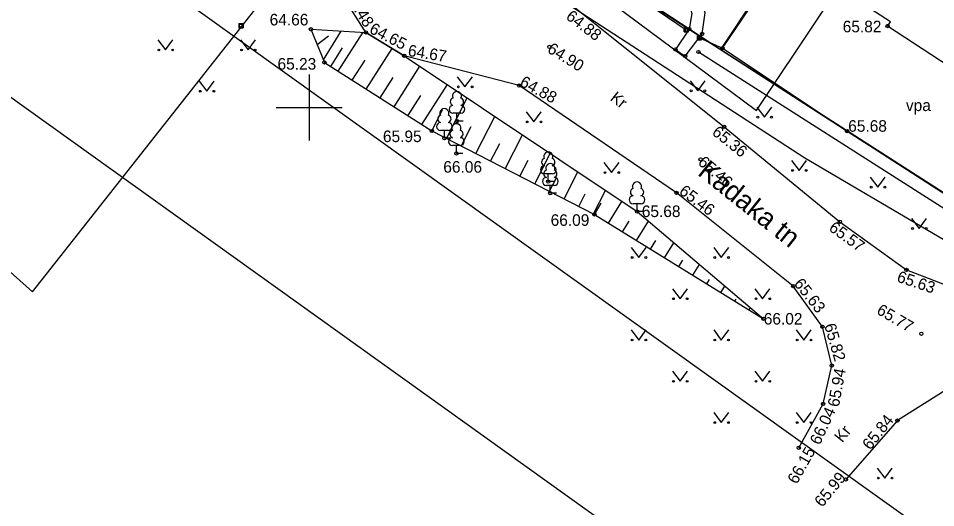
# Model space of a CAD drawing. Extents: x 640152 to 644427, y 6454078 to 6458531.
# Drawn here: x 640932.4 to 640987.9, y 6455175.8 to 6455205.4 of the extents above; entities that cross this region are included whole.
import ezdxf

# ---------------------------------------------------------------- set-up
doc = ezdxf.new("R2010")
doc.units = 0
for name, color, linetype in [('AED', 7, 'Continuous'), ('HALJASTUS', 7, 'Continuous'), ('HOONE', 7, 'Continuous'), ('KORGUS', 7, 'Continuous'), ('MOOTMPUNKT', 7, 'Continuous'), ('MOOTPIIR', 7, 'Continuous'), ('PIIR', 7, 'Continuous'), ('PUU', 7, 'Continuous'), ('RELJEEF', 7, 'Continuous'), ('SITRASS', 7, 'Continuous'), ('TEE', 7, 'Continuous'), ('VORK', 7, 'Continuous'), ('VORMISTUS', 7, 'Continuous'), ('VTRASS', 7, 'Continuous')]:
    doc.layers.add(name, color=color, linetype=linetype)

msp = doc.modelspace()

# ---------------------------------------------------------------- linework, layer by layer
at = {"layer": 'AED'}
for p, q in [((640963.55, 6455210.988), (640972.832, 6455204.706)), ((640945.754, 6455205.074), (640945.754, 6455204.824)), ((640945.754, 6455205.074), (640946.004, 6455205.074)), ((640945.754, 6455204.824), (640946.004, 6455204.824)), ((640946.004, 6455205.074), (640946.004, 6455204.824)), ((640972.707, 6455204.831), (640972.957, 6455204.831)), ((640972.707, 6455204.581), (640972.707, 6455204.831)), ((640972.957, 6455204.581), (640972.957, 6455204.831)), ((640972.707, 6455204.581), (640972.957, 6455204.581)), ((640973.501, 6455204.342), (640973.751, 6455204.342)), ((640973.501, 6455204.092), (640973.501, 6455204.342)), ((640973.751, 6455204.092), (640973.751, 6455204.342)), ((640973.501, 6455204.092), (640973.751, 6455204.092))]:
    msp.add_line(p, q, dxfattribs=at)
for points in [[(640973.626, 6455204.217), (640975.024, 6455203.58), (640979.142, 6455209.684)], [(640975.024, 6455203.58), (640982.562, 6455198.572), (640988.86, 6455194.519), (640993.673, 6455191.428), (640999.459, 6455198.894)]]:
    msp.add_lwpolyline(points, dxfattribs=at)
at = {"layer": 'HALJASTUS'}
for p, q in [((640940.852, 6455204.086), (640941.315, 6455203.479)), ((640941.315, 6455203.479), (640941.761, 6455204.086)), ((640945.852, 6455204.086), (640946.315, 6455203.479)), ((640946.315, 6455203.479), (640946.761, 6455204.086)), ((640993.344, 6455190.739), (640973.567, 6455203.357)), ((640943.352, 6455201.586), (640943.815, 6455200.979)), ((640943.815, 6455200.979), (640944.261, 6455201.586)), ((640958.972, 6455201.855), (640959.435, 6455201.248)), ((640959.435, 6455201.248), (640959.881, 6455201.855)), ((640973.06, 6455201.611), (640973.524, 6455201.004)), ((640973.524, 6455201.004), (640973.969, 6455201.611)), ((640977.099, 6455200.019), (640977.563, 6455199.412)), ((640977.563, 6455199.412), (640978.008, 6455200.019)), ((640963.145, 6455199.732), (640963.609, 6455199.125)), ((640963.609, 6455199.125), (640964.054, 6455199.732)), ((640967.849, 6455196.663), (640968.312, 6455196.056)), ((640968.312, 6455196.056), (640968.758, 6455196.663)), ((640979.202, 6455196.796), (640979.665, 6455196.189)), ((640979.665, 6455196.189), (640980.111, 6455196.796)), ((640983.965, 6455195.779), (640984.428, 6455195.172)), ((640984.428, 6455195.172), (640984.874, 6455195.779)), ((640986.465, 6455193.279), (640986.928, 6455192.672)), ((640986.928, 6455192.672), (640987.374, 6455193.279)), ((640969.488, 6455191.526), (640969.951, 6455190.919)), ((640969.951, 6455190.919), (640970.397, 6455191.526)), ((640974.488, 6455191.526), (640974.951, 6455190.919)), ((640974.951, 6455190.919), (640975.397, 6455191.526)), ((640971.988, 6455189.026), (640972.451, 6455188.419)), ((640972.451, 6455188.419), (640972.897, 6455189.026)), ((640976.988, 6455189.026), (640977.451, 6455188.419)), ((640977.451, 6455188.419), (640977.897, 6455189.026)), ((640969.488, 6455186.526), (640969.951, 6455185.919)), ((640969.951, 6455185.919), (640970.397, 6455186.526)), ((640974.488, 6455186.526), (640974.951, 6455185.919)), ((640974.951, 6455185.919), (640975.397, 6455186.526)), ((640979.488, 6455186.526), (640979.951, 6455185.919)), ((640979.951, 6455185.919), (640980.397, 6455186.526)), ((640971.988, 6455184.026), (640972.451, 6455183.419)), ((640972.451, 6455183.419), (640972.897, 6455184.026)), ((640976.988, 6455184.026), (640977.451, 6455183.419)), ((640977.451, 6455183.419), (640977.897, 6455184.026)), ((640974.488, 6455181.526), (640974.951, 6455180.919)), ((640974.951, 6455180.919), (640975.397, 6455181.526)), ((640979.488, 6455181.526), (640979.951, 6455180.919)), ((640979.951, 6455180.919), (640980.397, 6455181.526)), ((640984.391, 6455178.167), (640984.855, 6455177.561)), ((640984.855, 6455177.561), (640985.3, 6455178.167))]:
    msp.add_line(p, q, dxfattribs=at)
for centre in [(640940.914, 6455203.479), (640941.743, 6455203.479), (640945.914, 6455203.479), (640946.743, 6455203.479), (640943.414, 6455200.979), (640944.243, 6455200.979), (640959.034, 6455201.248), (640959.863, 6455201.248), (640973.123, 6455201.004), (640973.952, 6455201.004), (640977.162, 6455199.412), (640977.991, 6455199.412), (640963.208, 6455199.125), (640964.036, 6455199.125), (640967.911, 6455196.056), (640968.74, 6455196.056), (640979.264, 6455196.189), (640980.093, 6455196.189), (640984.027, 6455195.172), (640984.856, 6455195.172), (640986.527, 6455192.672), (640987.356, 6455192.672), (640969.55, 6455190.919), (640970.379, 6455190.919), (640974.55, 6455190.919), (640975.379, 6455190.919), (640972.05, 6455188.419), (640972.879, 6455188.419), (640977.05, 6455188.419), (640977.879, 6455188.419), (640969.55, 6455185.919), (640970.379, 6455185.919), (640974.55, 6455185.919), (640975.379, 6455185.919), (640979.55, 6455185.919), (640980.379, 6455185.919), (640972.05, 6455183.419), (640972.879, 6455183.419), (640977.05, 6455183.419), (640977.879, 6455183.419), (640974.55, 6455180.919), (640975.379, 6455180.919), (640979.55, 6455180.919), (640980.379, 6455180.919), (640984.454, 6455177.561), (640985.283, 6455177.561)]:
    msp.add_circle(centre, 0.055, dxfattribs=at)
at = {"layer": 'HOONE'}
msp.add_lwpolyline([(640983.088, 6455206.555), (640985.411, 6455210.025), (640987.491, 6455208.66), (640989.467, 6455211.641), (640989.744, 6455211.459), (640991.643, 6455214.314), (640999.352, 6455209.256), (640995.503, 6455203.468), (640993.88, 6455204.533), (640991.37, 6455200.759), (640985.018, 6455204.928), (640985.185, 6455205.179)], close=True, dxfattribs=at)
at = {"layer": 'KORGUS'}
for centre in [(640950.108, 6455204.733), (640985.018, 6455204.928), (640953.44, 6455204.542), (640964.55, 6455203.666), (640955.764, 6455203.126), (640950.926, 6455202.727), (640962.721, 6455201.329), (640975.131, 6455198.821), (640957.427, 6455198.575), (640982.562, 6455198.572), (640958.919, 6455197.221), (640973.693, 6455196.853), (640972.243, 6455194.825), (640969.849, 6455193.699), (640967.268, 6455193.526), (640982.132, 6455193.078), (640986.152, 6455190.161), (640979.307, 6455189.189), (640977.501, 6455187.205), (640981.072, 6455186.722), (640987.058, 6455186.295), (640981.636, 6455184.375), (640981.107, 6455182.051), (640985.613, 6455181.046), (640979.641, 6455179.398), (640982.495, 6455177.475)]:
    msp.add_circle(centre, 0.1, dxfattribs=at)
at = {"layer": 'MOOTMPUNKT'}
for centre in [(640945.879, 6455204.949), (640972.832, 6455204.706), (640973.012, 6455204.741), (640973.626, 6455204.217), (640973.787, 6455204.455), (640975.024, 6455203.58), (640972.172, 6455203.515), (640972.772, 6455203.106), (640973.567, 6455203.357), (640958.948, 6455199.174), (640958.19, 6455198.131), (640964.477, 6455195.514), (640964.6, 6455194.809), (640987.058, 6455186.295)]:
    msp.add_circle(centre, 0.1, dxfattribs=at)
at = {"layer": 'MOOTPIIR'}
msp.add_lwpolyline([(641025.548, 6455233.127), (641037.11, 6455225.351), (640994.905, 6455168.913), (640943.285, 6455205.843), (640953.071, 6455217.591), (640993.673, 6455191.428)], close=True, dxfattribs=at)
at = {"layer": 'PIIR'}
for points in [[(640928.35, 6455219.94), (640902.76, 6455243.68), (640888.81, 6455228.48), (640920.37, 6455200.36), (640933.25, 6455188.83), (640949.42, 6455209.37), (640933.58, 6455225.78)], [(640956.48, 6455215.61), (640974.93, 6455203.5), (640990.4, 6455226.81), (640988.89, 6455228.02), (640971.96, 6455239.23)], [(640993.56, 6455191.54), (641010.55, 6455213.59), (640990.4, 6455226.81), (640974.93, 6455203.5)]]:
    msp.add_lwpolyline(points, close=True, dxfattribs=at)
at = {"layer": 'PUU'}
for p, q in [((640959.188, 6455199.649), (640958.708, 6455199.649)), ((640958.948, 6455199.174), (640958.948, 6455199.649)), ((640959.328, 6455199.174), (640958.948, 6455199.174)), ((640958.43, 6455198.606), (640957.95, 6455198.606)), ((640958.19, 6455198.131), (640958.19, 6455198.606)), ((640958.57, 6455198.131), (640958.19, 6455198.131)), ((640959.159, 6455197.696), (640958.679, 6455197.696)), ((640958.919, 6455197.221), (640958.919, 6455197.696)), ((640959.299, 6455197.221), (640958.919, 6455197.221)), ((640964.717, 6455195.989), (640964.237, 6455195.989)), ((640964.477, 6455195.514), (640964.477, 6455195.989)), ((640964.857, 6455195.514), (640964.477, 6455195.514)), ((640964.84, 6455195.284), (640964.36, 6455195.284)), ((640964.6, 6455194.809), (640964.6, 6455195.284)), ((640964.98, 6455194.809), (640964.6, 6455194.809)), ((640970.089, 6455194.174), (640969.609, 6455194.174)), ((640969.849, 6455193.699), (640969.849, 6455194.174)), ((640970.229, 6455193.699), (640969.849, 6455193.699))]:
    msp.add_line(p, q, dxfattribs=at)
for centre, radius, start, end in [((640958.948, 6455200.694), 0.277, 332.5799, 207.4201), ((640958.778, 6455200.347), 0.233, 109.0217, 253.1415), ((640959.118, 6455200.347), 0.233, 286.8508, 70.9859), ((640958.19, 6455199.651), 0.277, 332.5799, 207.4201), ((640958.71, 6455199.887), 0.238, 90.0016, 269.3953), ((640959.185, 6455199.887), 0.238, 270.6047, 89.9984), ((640958.02, 6455199.304), 0.233, 109.0217, 253.1415), ((640958.36, 6455199.304), 0.233, 286.8508, 70.9859), ((640957.953, 6455198.844), 0.238, 90.0016, 269.3953), ((640958.428, 6455198.844), 0.238, 270.6047, 89.9984), ((640958.919, 6455198.741), 0.277, 332.5799, 207.4201), ((640958.681, 6455197.933), 0.238, 90.0016, 269.3953), ((640958.749, 6455198.393), 0.233, 109.0217, 253.1415), ((640959.089, 6455198.393), 0.233, 286.8508, 70.9859), ((640959.156, 6455197.933), 0.238, 270.6047, 89.9984), ((640964.477, 6455197.034), 0.277, 332.5799, 207.4201), ((640964.24, 6455196.226), 0.238, 90.0016, 269.3953), ((640964.307, 6455196.687), 0.233, 109.0217, 253.1415), ((640964.6, 6455196.329), 0.277, 332.5799, 207.4201), ((640964.647, 6455196.687), 0.233, 286.8508, 70.9859), ((640964.715, 6455196.226), 0.238, 270.6047, 89.9984), ((640964.43, 6455195.981), 0.233, 109.0217, 253.1415), ((640964.77, 6455195.981), 0.233, 286.8508, 70.9859), ((640964.363, 6455195.521), 0.238, 90.0016, 269.3953), ((640964.838, 6455195.521), 0.238, 270.6047, 89.9984), ((640969.849, 6455195.219), 0.277, 332.5799, 207.4201), ((640969.679, 6455194.872), 0.233, 109.0217, 253.1415), ((640970.019, 6455194.872), 0.233, 286.8508, 70.9859), ((640969.611, 6455194.412), 0.238, 90.0016, 269.3953), ((640970.086, 6455194.412), 0.238, 270.6047, 89.9984)]:
    msp.add_arc(centre, radius, start, end, dxfattribs=at)
at = {"layer": 'RELJEEF'}
for p, q in [((640950.108, 6455204.733), (640950.108, 6455204.733)), ((640950.486, 6455203.807), (640951.182, 6455204.343)), ((640950.863, 6455202.881), (640951.934, 6455204.613)), ((640951.769, 6455202.189), (640953.278, 6455204.551)), ((640951.307, 6455202.481), (640952.02, 6455203.61)), ((640953.454, 6455201.112), (640955.028, 6455203.575)), ((640952.611, 6455201.651), (640953.392, 6455202.873)), ((640955.14, 6455200.036), (640956.71, 6455202.494)), ((640954.297, 6455200.574), (640955.088, 6455201.812)), ((640956.825, 6455198.959), (640958.372, 6455201.381)), ((640955.982, 6455199.497), (640956.762, 6455200.717)), ((640958.316, 6455198.118), (640959.577, 6455200.575)), ((640957.427, 6455198.575), (640958.083, 6455199.855)), ((640960.096, 6455197.205), (640961.25, 6455199.455)), ((640959.206, 6455197.662), (640959.81, 6455198.838)), ((640961.876, 6455196.293), (640962.923, 6455198.335)), ((640960.986, 6455196.749), (640961.536, 6455197.822)), ((640963.655, 6455195.38), (640964.596, 6455197.215)), ((640962.765, 6455195.836), (640963.263, 6455196.805)), ((640965.435, 6455194.467), (640966.27, 6455196.095)), ((640964.545, 6455194.923), (640964.989, 6455195.789)), ((640967.214, 6455193.554), (640967.943, 6455194.975)), ((640966.324, 6455194.01), (640966.715, 6455194.773)), ((640968.119, 6455193.001), (640968.93, 6455194.314)), ((640967.268, 6455193.526), (640967.683, 6455194.199)), ((640968.969, 6455192.475), (640969.365, 6455193.117)), ((640969.82, 6455191.95), (640970.539, 6455193.114)), ((640970.671, 6455191.424), (640970.991, 6455191.942)), ((640971.522, 6455190.899), (640972.081, 6455191.805)), ((640972.372, 6455190.373), (640972.612, 6455190.762)), ((640973.223, 6455189.848), (640973.624, 6455190.496)), ((640974.074, 6455189.322), (640974.234, 6455189.582)), ((640974.925, 6455188.797), (640975.166, 6455189.187)), ((640975.776, 6455188.271), (640975.856, 6455188.402)), ((640976.626, 6455187.746), (640976.708, 6455187.878)), ((640977.477, 6455187.22), (640977.478, 6455187.222))]:
    msp.add_line(p, q, dxfattribs=at)
for points in [[(640950.108, 6455204.733), (640950.926, 6455202.727), (640957.427, 6455198.575), (640967.268, 6455193.526), (640977.501, 6455187.205)], [(640950.108, 6455204.733), (640953.44, 6455204.542), (640955.764, 6455203.126), (640969.849, 6455193.699), (640977.501, 6455187.205)]]:
    msp.add_lwpolyline(points, dxfattribs=at)
at = {"layer": 'SITRASS'}
msp.add_lwpolyline([(641004.74, 6455201.967), (641001.894, 6455198.37), (640997.157, 6455192.93), (640994.248, 6455190.3), (640993.458, 6455189.816), (640992.398, 6455189.641), (640980.011, 6455196.934), (640961.892, 6455208.713), (640965.878, 6455214.656)], dxfattribs=at)
at = {"layer": 'TEE'}
for points in [[(640963.151, 6455211.395), (640963.056, 6455211.172), (640962.728, 6455209.903), (640962.966, 6455208.42), (640966.11, 6455206.038), (640975.131, 6455198.821), (640982.132, 6455193.078), (640986.152, 6455190.161), (640989.137, 6455189.028), (640991.678, 6455189.099), (640994.558, 6455190.229), (640996.619, 6455191.876), (641002.873, 6455198.601), (641010.796, 6455208.364), (641018.625, 6455218.524), (641027.031, 6455228.723), (641028.125, 6455230.818)], [(641031.022, 6455228.821), (641029.238, 6455226.013), (641021.751, 6455216.322), (641013.578, 6455206.009), (641005.64, 6455196.482), (640998.783, 6455189.12), (640991.382, 6455184.681), (640985.613, 6455181.046), (640982.495, 6455177.475)], [(640966.697, 6455214.866), (640971.24, 6455211.898), (640971.396, 6455211.631), (640973.162, 6455205.687), (640973.012, 6455204.741), (640972.172, 6455203.515), (640972.772, 6455203.106), (640973.787, 6455204.455), (640973.982, 6455205.737), (640972.419, 6455210.888), (640977.184, 6455218.182)], [(640979.641, 6455179.398), (640981.107, 6455182.051), (640981.636, 6455184.375), (640981.072, 6455186.722), (640979.307, 6455189.189), (640972.243, 6455194.825), (640962.721, 6455201.329), (640955.764, 6455203.126), (640953.44, 6455204.542), (640952.084, 6455206.707), (640952.05, 6455210.259)]]:
    msp.add_lwpolyline(points, dxfattribs=at)
at = {"layer": 'VORK'}
for p, q in [((640950, 6455202), (640950, 6455198)), ((640948, 6455200), (640952, 6455200))]:
    msp.add_line(p, q, dxfattribs=at)
at = {"layer": 'VORMISTUS'}
msp.add_lwpolyline([(640901.751, 6455222.266), (640955.07, 6455296.625), (641070.266, 6455214.023), (641016.946, 6455139.664)], close=True, dxfattribs=at)
at = {"layer": 'VTRASS'}
msp.add_lwpolyline([(640936.79, 6455230.646), (640946.073, 6455220.628), (640946.073, 6455220.628), (640946.073, 6455220.628), (640968.444, 6455206.229), (640977.073, 6455199.814), (640984.714, 6455211.256), (640987.772, 6455215.632)], dxfattribs=at)

# ---------------------------------------------------------------- texts
at = {"layer": 'HALJASTUS'}
msp.add_text('vpa', height=0.7, dxfattribs=at).set_placement((640986.124, 6455199.782))
at = {"layer": 'KORGUS'}
for s, rotation, p in [(' 64.48', 301.8356, (640952.005, 6455206.998)), (' 64.88', 322.9181, (640965.286, 6455205.557)), (' 64.65', 332.4364, (640953.36, 6455204.671)), (' 64.67', 350.6205, (640955.689, 6455203.17)), (' 64.90', 328.1121, (640964.145, 6455203.516)), (' 64.88', 331.4229, (640962.467, 6455201.467)), (' 65.36', 321.1835, (640974.134, 6455198.568)), (' 65.46', 319.4886, (640973.288, 6455196.769)), (' 65.46', 323.1337, (640972.134, 6455194.969)), (' 65.57', 324.0425, (640981.195, 6455192.745)), (' 65.63', 341.5363, (640985.282, 6455189.55)), (' 65.63', 308.4038, (640979.147, 6455189.523)), (' 65.77', 329.5376, (640984.071, 6455187.679)), (' 65.82', 286.1892, (640981.101, 6455187.067)), (' 65.94', 79.5533, (640982.018, 6455181.574)), (' 66.04', 65.1146, (640980.799, 6455179.283)), (' 65.84', 51.6371, (640983.807, 6455179.01)), (' 66.15', 60.4453, (640979.389, 6455176.92)), (' 65.99', 50.6184, (640980.895, 6455175.551))]:
    msp.add_text(s, height=0.7, rotation=rotation, dxfattribs=at).set_placement(p)
for s, p in [(' 64.66', (640947.353, 6455204.967)), (' 65.82', (640982.039, 6455204.549)), (' 65.23', (640947.83, 6455202.29)), (' 65.68', (640982.372, 6455198.529)), (' 65.95', (640954.21, 6455197.903)), (' 66.06', (640957.864, 6455196.052)), (' 65.68', (640969.878, 6455193.364)), (' 66.09', (640964.361, 6455192.831)), (' 66.02', (640977.26, 6455186.855))]:
    msp.add_text(s, height=0.7, dxfattribs=at).set_placement(p)
at = {"layer": 'TEE'}
for s, height, rotation, p in [('Kr', 0.7, 321.485, (640968.172, 6455200.474)), ('Kadaka tn', 1.2, 321.4167, (640973.457, 6455195.958)), ('Kr', 0.7, 51.485, (640982.272, 6455179.665))]:
    msp.add_text(s, height=height, rotation=rotation, dxfattribs=at).set_placement(p)

doc.saveas('drawing.dxf')
